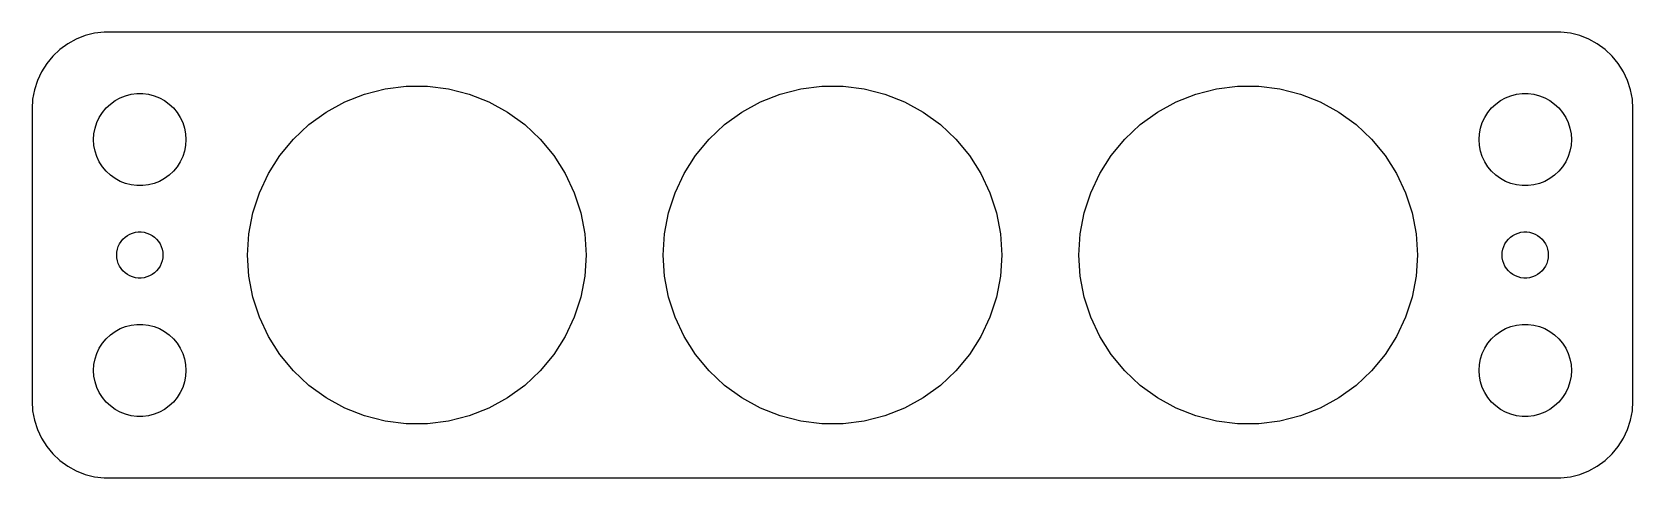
# Model space of a CAD drawing. Header units: metres. Extents: x -52 to 52, y 25 to 53.
import ezdxf

# ---------------------------------------------------------------- set-up
doc = ezdxf.new("R2010")
doc.units = ezdxf.units.M

msp = doc.modelspace()

# ---------------------------------------------------------------- linework, layer by layer
for p, q in [((-48.5451, 53.2553), (-49.1289, 53.0241)), ((-47.9369, 53.4114), (-48.5451, 53.2553)), ((-47.3139, 53.4901), (-47.9369, 53.4114)), ((47.3139, 53.4901), (-47.3139, 53.4901)), ((47.9369, 53.4114), (47.3139, 53.4901)), ((48.5451, 53.2553), (47.9369, 53.4114)), ((49.1289, 53.0241), (48.5451, 53.2553)), ((-50.1871, 52.3526), (-50.6448, 51.9227)), ((-49.6791, 52.7216), (-50.1871, 52.3526)), ((-49.1289, 53.0241), (-49.6791, 52.7216)), ((49.6791, 52.7216), (49.1289, 53.0241)), ((50.1871, 52.3526), (49.6791, 52.7216)), ((50.6448, 51.9227), (50.1871, 52.3526)), ((-51.0451, 51.4389), (-51.3815, 50.9088)), ((-50.6448, 51.9227), (-51.0451, 51.4389)), ((51.0451, 51.4389), (50.6448, 51.9227)), ((51.3815, 50.9088), (51.0451, 51.4389)), ((-51.6489, 50.3406), (-51.8429, 49.7434)), ((-51.3815, 50.9088), (-51.6489, 50.3406)), ((-29.0612, 49.8051), (-27.6907, 49.9783)), ((-27.6907, 49.9783), (-26.3093, 49.9783)), ((-26.3093, 49.9783), (-24.9388, 49.8051)), ((-2.06119, 49.8051), (-0.69069, 49.9783)), ((-0.69069, 49.9783), (0.69069, 49.9783)), ((0.69069, 49.9783), (2.06119, 49.8051)), ((24.9388, 49.8051), (26.3093, 49.9783)), ((26.3093, 49.9783), (27.6907, 49.9783)), ((27.6907, 49.9783), (29.0612, 49.8051)), ((51.6489, 50.3406), (51.3815, 50.9088)), ((51.8429, 49.7434), (51.6489, 50.3406)), ((-51.9606, 49.1267), (-52, 48.5)), ((-51.8429, 49.7434), (-51.9606, 49.1267)), ((-46.9123, 48.8115), (-46.6075, 49.033)), ((-46.6075, 49.033), (-46.2773, 49.2145)), ((-46.2773, 49.2145), (-45.927, 49.3532)), ((-45.927, 49.3532), (-45.5621, 49.4469)), ((-45.5621, 49.4469), (-45.1884, 49.4941)), ((-45.1884, 49.4941), (-44.8116, 49.4941)), ((-44.8116, 49.4941), (-44.4379, 49.4469)), ((-44.4379, 49.4469), (-44.0729, 49.3532)), ((-44.0729, 49.3532), (-43.7227, 49.2145)), ((-43.7227, 49.2145), (-43.3925, 49.033)), ((-43.3925, 49.033), (-43.0877, 48.8115)), ((-32.8941, 48.2876), (-31.6836, 48.9531)), ((-31.6836, 48.9531), (-30.3992, 49.4616)), ((-30.3992, 49.4616), (-29.0612, 49.8051)), ((-24.9388, 49.8051), (-23.6008, 49.4616)), ((-23.6008, 49.4616), (-22.3164, 48.9531)), ((-22.3164, 48.9531), (-21.1059, 48.2876)), ((-5.89409, 48.2876), (-4.68356, 48.9531)), ((-4.68356, 48.9531), (-3.39919, 49.4616)), ((-3.39919, 49.4616), (-2.06119, 49.8051)), ((2.06119, 49.8051), (3.39919, 49.4616)), ((3.39919, 49.4616), (4.68356, 48.9531)), ((4.68356, 48.9531), (5.89409, 48.2876)), ((21.1059, 48.2876), (22.3164, 48.9531)), ((22.3164, 48.9531), (23.6008, 49.4616)), ((23.6008, 49.4616), (24.9388, 49.8051)), ((29.0612, 49.8051), (30.3992, 49.4616)), ((30.3992, 49.4616), (31.6836, 48.9531)), ((31.6836, 48.9531), (32.8941, 48.2876)), ((43.0877, 48.8115), (43.3925, 49.033)), ((43.3925, 49.033), (43.7227, 49.2145)), ((43.7227, 49.2145), (44.0729, 49.3532)), ((44.0729, 49.3532), (44.4379, 49.4469)), ((44.4379, 49.4469), (44.8116, 49.4941)), ((44.8116, 49.4941), (45.1884, 49.4941)), ((45.1884, 49.4941), (45.5621, 49.4469)), ((45.5621, 49.4469), (45.927, 49.3532)), ((45.927, 49.3532), (46.2773, 49.2145)), ((46.2773, 49.2145), (46.6075, 49.033)), ((46.6075, 49.033), (46.9123, 48.8115)), ((51.9606, 49.1267), (51.8429, 49.7434)), ((52, 48.5), (51.9606, 49.1267)), ((-52, 48.5), (-52, 29.5)), ((-47.7893, 47.6044), (-47.6289, 47.9453)), ((-47.6289, 47.9453), (-47.427, 48.2634)), ((-47.427, 48.2634), (-47.1869, 48.5536)), ((-47.1869, 48.5536), (-46.9123, 48.8115)), ((-43.0877, 48.8115), (-42.8131, 48.5536)), ((-42.8131, 48.5536), (-42.5729, 48.2634)), ((-42.5729, 48.2634), (-42.3711, 47.9453)), ((-42.3711, 47.9453), (-42.2107, 47.6044)), ((-34.0117, 47.4756), (-32.8941, 48.2876)), ((-21.1059, 48.2876), (-19.9883, 47.4756)), ((-7.01166, 47.4756), (-5.89409, 48.2876)), ((5.89409, 48.2876), (7.01166, 47.4756)), ((19.9883, 47.4756), (21.1059, 48.2876)), ((32.8941, 48.2876), (34.0117, 47.4756)), ((42.2107, 47.6044), (42.3711, 47.9453)), ((42.3711, 47.9453), (42.5729, 48.2634)), ((42.5729, 48.2634), (42.8131, 48.5536)), ((42.8131, 48.5536), (43.0877, 48.8115)), ((46.9123, 48.8115), (47.1869, 48.5536)), ((47.1869, 48.5536), (47.427, 48.2634)), ((47.427, 48.2634), (47.6289, 47.9453)), ((47.6289, 47.9453), (47.7893, 47.6044)), ((52, 29.5), (52, 48.5)), ((-48, 46.5), (-47.9763, 46.876)), ((-47.9763, 46.876), (-47.9057, 47.2461)), ((-47.9057, 47.2461), (-47.7893, 47.6044)), ((-42.2107, 47.6044), (-42.0942, 47.2461)), ((-42.0942, 47.2461), (-42.0237, 46.876)), ((-42.0237, 46.876), (-42, 46.5)), ((-35.0186, 46.53), (-34.0117, 47.4756)), ((-19.9883, 47.4756), (-18.9813, 46.53)), ((-8.01865, 46.53), (-7.01166, 47.4756)), ((7.01166, 47.4756), (8.01865, 46.53)), ((18.9813, 46.53), (19.9883, 47.4756)), ((34.0117, 47.4756), (35.0186, 46.53)), ((42, 46.5), (42.0237, 46.876)), ((42.0237, 46.876), (42.0942, 47.2461)), ((42.0942, 47.2461), (42.2107, 47.6044)), ((47.7893, 47.6044), (47.9057, 47.2461)), ((47.9057, 47.2461), (47.9763, 46.876)), ((47.9763, 46.876), (48, 46.5)), ((-47.9763, 46.124), (-48, 46.5)), ((-47.9057, 45.7539), (-47.9763, 46.124)), ((-42.0237, 46.124), (-42.0942, 45.7539)), ((-42, 46.5), (-42.0237, 46.124)), ((-35.8992, 45.4656), (-35.0186, 46.53)), ((-18.9813, 46.53), (-18.1008, 45.4656)), ((-8.89919, 45.4656), (-8.01865, 46.53)), ((8.01865, 46.53), (8.89919, 45.4656)), ((18.1008, 45.4656), (18.9813, 46.53)), ((35.0186, 46.53), (35.8992, 45.4656)), ((42.0237, 46.124), (42, 46.5)), ((42.0942, 45.7539), (42.0237, 46.124)), ((47.9763, 46.124), (47.9057, 45.7539)), ((48, 46.5), (47.9763, 46.124)), ((-47.7893, 45.3956), (-47.9057, 45.7539)), ((-47.6289, 45.0547), (-47.7893, 45.3956)), ((-47.427, 44.7366), (-47.6289, 45.0547)), ((-47.1869, 44.4464), (-47.427, 44.7366)), ((-42.5729, 44.7366), (-42.8131, 44.4464)), ((-42.3711, 45.0547), (-42.5729, 44.7366)), ((-42.2107, 45.3956), (-42.3711, 45.0547)), ((-42.0942, 45.7539), (-42.2107, 45.3956)), ((-36.6394, 44.2993), (-35.8992, 45.4656)), ((-18.1008, 45.4656), (-17.3606, 44.2993)), ((-9.63936, 44.2993), (-8.89919, 45.4656)), ((8.89919, 45.4656), (9.63936, 44.2993)), ((17.3606, 44.2993), (18.1008, 45.4656)), ((35.8992, 45.4656), (36.6394, 44.2993)), ((42.2107, 45.3956), (42.0942, 45.7539)), ((42.3711, 45.0547), (42.2107, 45.3956)), ((42.5729, 44.7366), (42.3711, 45.0547)), ((42.8131, 44.4464), (42.5729, 44.7366)), ((47.427, 44.7366), (47.1869, 44.4464)), ((47.6289, 45.0547), (47.427, 44.7366)), ((47.7893, 45.3956), (47.6289, 45.0547)), ((47.9057, 45.7539), (47.7893, 45.3956)), ((-46.9123, 44.1884), (-47.1869, 44.4464)), ((-46.6075, 43.967), (-46.9123, 44.1884)), ((-46.2773, 43.7855), (-46.6075, 43.967)), ((-45.927, 43.6468), (-46.2773, 43.7855)), ((-43.7227, 43.7855), (-44.0729, 43.6468)), ((-43.3925, 43.967), (-43.7227, 43.7855)), ((-43.0877, 44.1884), (-43.3925, 43.967)), ((-42.8131, 44.4464), (-43.0877, 44.1884)), ((-37.2275, 43.0494), (-36.6394, 44.2993)), ((-17.3606, 44.2993), (-16.7724, 43.0494)), ((-10.2275, 43.0494), (-9.63936, 44.2993)), ((9.63936, 44.2993), (10.2275, 43.0494)), ((16.7724, 43.0494), (17.3606, 44.2993)), ((36.6394, 44.2993), (37.2275, 43.0494)), ((43.0877, 44.1884), (42.8131, 44.4464)), ((43.3925, 43.967), (43.0877, 44.1884)), ((43.7227, 43.7855), (43.3925, 43.967)), ((44.0729, 43.6468), (43.7227, 43.7855)), ((46.2773, 43.7855), (45.927, 43.6468)), ((46.6075, 43.967), (46.2773, 43.7855)), ((46.9123, 44.1884), (46.6075, 43.967)), ((47.1869, 44.4464), (46.9123, 44.1884)), ((-45.5621, 43.5531), (-45.927, 43.6468)), ((-45.1884, 43.5059), (-45.5621, 43.5531)), ((-44.8116, 43.5059), (-45.1884, 43.5059)), ((-44.4379, 43.5531), (-44.8116, 43.5059)), ((-44.0729, 43.6468), (-44.4379, 43.5531)), ((-37.6544, 41.7356), (-37.2275, 43.0494)), ((-16.7724, 43.0494), (-16.3456, 41.7356)), ((-10.6544, 41.7356), (-10.2275, 43.0494)), ((10.2275, 43.0494), (10.6544, 41.7356)), ((16.3456, 41.7356), (16.7724, 43.0494)), ((37.2275, 43.0494), (37.6544, 41.7356)), ((44.4379, 43.5531), (44.0729, 43.6468)), ((44.8116, 43.5059), (44.4379, 43.5531)), ((45.1884, 43.5059), (44.8116, 43.5059)), ((45.5621, 43.5531), (45.1884, 43.5059)), ((45.927, 43.6468), (45.5621, 43.5531)), ((-37.9133, 40.3787), (-37.6544, 41.7356)), ((-16.3456, 41.7356), (-16.0867, 40.3787)), ((-10.9133, 40.3787), (-10.6544, 41.7356)), ((10.6544, 41.7356), (10.9133, 40.3787)), ((16.0867, 40.3787), (16.3456, 41.7356)), ((37.6544, 41.7356), (37.9133, 40.3787)), ((-46.4529, 39.373), (-46.3947, 39.5522)), ((-46.3947, 39.5522), (-46.3145, 39.7226)), ((-46.3145, 39.7226), (-46.2135, 39.8817)), ((-46.2135, 39.8817), (-46.0934, 40.0268)), ((-46.0934, 40.0268), (-45.9561, 40.1558)), ((-45.9561, 40.1558), (-45.8037, 40.2665)), ((-45.8037, 40.2665), (-45.6387, 40.3572)), ((-45.6387, 40.3572), (-45.4635, 40.4266)), ((-45.4635, 40.4266), (-45.2811, 40.4734)), ((-45.2811, 40.4734), (-45.0942, 40.497)), ((-45.0942, 40.497), (-44.9058, 40.497)), ((-44.9058, 40.497), (-44.7189, 40.4734)), ((-44.7189, 40.4734), (-44.5365, 40.4266)), ((-44.5365, 40.4266), (-44.3613, 40.3572)), ((-44.3613, 40.3572), (-44.1963, 40.2665)), ((-44.1963, 40.2665), (-44.0439, 40.1558)), ((-44.0439, 40.1558), (-43.9065, 40.0268)), ((-43.9065, 40.0268), (-43.7865, 39.8817)), ((-43.7865, 39.8817), (-43.6855, 39.7226)), ((-43.6855, 39.7226), (-43.6053, 39.5522)), ((-43.6053, 39.5522), (-43.5471, 39.373)), ((-38, 39), (-37.9133, 40.3787)), ((-16.0867, 40.3787), (-16, 39)), ((-11, 39), (-10.9133, 40.3787)), ((10.9133, 40.3787), (11, 39)), ((16, 39), (16.0867, 40.3787)), ((37.9133, 40.3787), (38, 39)), ((43.5471, 39.373), (43.6053, 39.5522)), ((43.6053, 39.5522), (43.6855, 39.7226)), ((43.6855, 39.7226), (43.7865, 39.8817)), ((43.7865, 39.8817), (43.9065, 40.0268)), ((43.9065, 40.0268), (44.0439, 40.1558)), ((44.0439, 40.1558), (44.1963, 40.2665)), ((44.1963, 40.2665), (44.3613, 40.3572)), ((44.3613, 40.3572), (44.5365, 40.4266)), ((44.5365, 40.4266), (44.7189, 40.4734)), ((44.7189, 40.4734), (44.9058, 40.497)), ((44.9058, 40.497), (45.0942, 40.497)), ((45.0942, 40.497), (45.2811, 40.4734)), ((45.2811, 40.4734), (45.4635, 40.4266)), ((45.4635, 40.4266), (45.6387, 40.3572)), ((45.6387, 40.3572), (45.8037, 40.2665)), ((45.8037, 40.2665), (45.9561, 40.1558)), ((45.9561, 40.1558), (46.0934, 40.0268)), ((46.0934, 40.0268), (46.2135, 39.8817)), ((46.2135, 39.8817), (46.3145, 39.7226)), ((46.3145, 39.7226), (46.3947, 39.5522)), ((46.3947, 39.5522), (46.4529, 39.373)), ((-46.5, 39), (-46.4882, 39.188)), ((-46.4882, 38.812), (-46.5, 39)), ((-46.4882, 39.188), (-46.4529, 39.373)), ((-46.4529, 38.627), (-46.4882, 38.812)), ((-46.3947, 38.4478), (-46.4529, 38.627)), ((-43.5471, 38.627), (-43.6053, 38.4478)), ((-43.5471, 39.373), (-43.5118, 39.188)), ((-43.5118, 38.812), (-43.5471, 38.627)), ((-43.5118, 39.188), (-43.5, 39)), ((-43.5, 39), (-43.5118, 38.812)), ((-37.9133, 37.6213), (-38, 39)), ((-16, 39), (-16.0867, 37.6213)), ((-10.9133, 37.6213), (-11, 39)), ((11, 39), (10.9133, 37.6213)), ((16.0867, 37.6213), (16, 39)), ((38, 39), (37.9133, 37.6213)), ((43.5, 39), (43.5118, 39.188)), ((43.5118, 38.812), (43.5, 39)), ((43.5118, 39.188), (43.5471, 39.373)), ((43.5471, 38.627), (43.5118, 38.812)), ((43.6053, 38.4478), (43.5471, 38.627)), ((46.4529, 38.627), (46.3947, 38.4478)), ((46.4529, 39.373), (46.4882, 39.188)), ((46.4882, 38.812), (46.4529, 38.627)), ((46.4882, 39.188), (46.5, 39)), ((46.5, 39), (46.4882, 38.812)), ((-46.3145, 38.2774), (-46.3947, 38.4478)), ((-46.2135, 38.1183), (-46.3145, 38.2774)), ((-46.0934, 37.9732), (-46.2135, 38.1183)), ((-45.9561, 37.8442), (-46.0934, 37.9732)), ((-45.8037, 37.7335), (-45.9561, 37.8442)), ((-45.6387, 37.6428), (-45.8037, 37.7335)), ((-45.4635, 37.5734), (-45.6387, 37.6428)), ((-45.2811, 37.5266), (-45.4635, 37.5734)), ((-45.0942, 37.503), (-45.2811, 37.5266)), ((-44.9058, 37.503), (-45.0942, 37.503)), ((-44.7189, 37.5266), (-44.9058, 37.503)), ((-44.5365, 37.5734), (-44.7189, 37.5266)), ((-44.3613, 37.6428), (-44.5365, 37.5734)), ((-44.1963, 37.7335), (-44.3613, 37.6428)), ((-44.0439, 37.8442), (-44.1963, 37.7335)), ((-43.9065, 37.9732), (-44.0439, 37.8442)), ((-43.7865, 38.1183), (-43.9065, 37.9732)), ((-43.6855, 38.2774), (-43.7865, 38.1183)), ((-43.6053, 38.4478), (-43.6855, 38.2774)), ((-37.6544, 36.2644), (-37.9133, 37.6213)), ((-16.0867, 37.6213), (-16.3456, 36.2644)), ((-10.6544, 36.2644), (-10.9133, 37.6213)), ((10.9133, 37.6213), (10.6544, 36.2644)), ((16.3456, 36.2644), (16.0867, 37.6213)), ((37.9133, 37.6213), (37.6544, 36.2644)), ((43.6855, 38.2774), (43.6053, 38.4478)), ((43.7865, 38.1183), (43.6855, 38.2774)), ((43.9065, 37.9732), (43.7865, 38.1183)), ((44.0439, 37.8442), (43.9065, 37.9732)), ((44.1963, 37.7335), (44.0439, 37.8442)), ((44.3613, 37.6428), (44.1963, 37.7335)), ((44.5365, 37.5734), (44.3613, 37.6428)), ((44.7189, 37.5266), (44.5365, 37.5734)), ((44.9058, 37.503), (44.7189, 37.5266)), ((45.0942, 37.503), (44.9058, 37.503)), ((45.2811, 37.5266), (45.0942, 37.503)), ((45.4635, 37.5734), (45.2811, 37.5266)), ((45.6387, 37.6428), (45.4635, 37.5734)), ((45.8037, 37.7335), (45.6387, 37.6428)), ((45.9561, 37.8442), (45.8037, 37.7335)), ((46.0934, 37.9732), (45.9561, 37.8442)), ((46.2135, 38.1183), (46.0934, 37.9732)), ((46.3145, 38.2774), (46.2135, 38.1183)), ((46.3947, 38.4478), (46.3145, 38.2774)), ((-37.2275, 34.9506), (-37.6544, 36.2644)), ((-16.3456, 36.2644), (-16.7724, 34.9506)), ((-10.2275, 34.9506), (-10.6544, 36.2644)), ((10.6544, 36.2644), (10.2275, 34.9506)), ((16.7724, 34.9506), (16.3456, 36.2644)), ((37.6544, 36.2644), (37.2275, 34.9506)), ((-46.2773, 34.2145), (-45.927, 34.3532)), ((-45.927, 34.3532), (-45.5621, 34.4469)), ((-45.5621, 34.4469), (-45.1884, 34.4941)), ((-45.1884, 34.4941), (-44.8116, 34.4941)), ((-44.8116, 34.4941), (-44.4379, 34.4469)), ((-44.4379, 34.4469), (-44.0729, 34.3532)), ((-44.0729, 34.3532), (-43.7227, 34.2145)), ((-36.6394, 33.7007), (-37.2275, 34.9506)), ((-16.7724, 34.9506), (-17.3606, 33.7007)), ((-9.63936, 33.7007), (-10.2275, 34.9506)), ((10.2275, 34.9506), (9.63936, 33.7007)), ((17.3606, 33.7007), (16.7724, 34.9506)), ((37.2275, 34.9506), (36.6394, 33.7007)), ((43.7227, 34.2145), (44.0729, 34.3532)), ((44.0729, 34.3532), (44.4379, 34.4469)), ((44.4379, 34.4469), (44.8116, 34.4941)), ((44.8116, 34.4941), (45.1884, 34.4941)), ((45.1884, 34.4941), (45.5621, 34.4469)), ((45.5621, 34.4469), (45.927, 34.3532)), ((45.927, 34.3532), (46.2773, 34.2145)), ((-47.427, 33.2634), (-47.1869, 33.5536)), ((-47.1869, 33.5536), (-46.9123, 33.8116)), ((-46.9123, 33.8116), (-46.6075, 34.033)), ((-46.6075, 34.033), (-46.2773, 34.2145)), ((-43.7227, 34.2145), (-43.3925, 34.033)), ((-43.3925, 34.033), (-43.0877, 33.8116)), ((-43.0877, 33.8116), (-42.8131, 33.5536)), ((-42.8131, 33.5536), (-42.5729, 33.2634)), ((-35.8992, 32.5344), (-36.6394, 33.7007)), ((-17.3606, 33.7007), (-18.1008, 32.5344)), ((-8.89919, 32.5344), (-9.63936, 33.7007)), ((9.63936, 33.7007), (8.89919, 32.5344)), ((18.1008, 32.5344), (17.3606, 33.7007)), ((36.6394, 33.7007), (35.8992, 32.5344)), ((42.5729, 33.2634), (42.8131, 33.5536)), ((42.8131, 33.5536), (43.0877, 33.8116)), ((43.0877, 33.8116), (43.3925, 34.033)), ((43.3925, 34.033), (43.7227, 34.2145)), ((46.2773, 34.2145), (46.6075, 34.033)), ((46.6075, 34.033), (46.9123, 33.8116)), ((46.9123, 33.8116), (47.1869, 33.5536)), ((47.1869, 33.5536), (47.427, 33.2634)), ((-47.9763, 31.876), (-47.9057, 32.2461)), ((-47.9057, 32.2461), (-47.7893, 32.6044)), ((-47.7893, 32.6044), (-47.6289, 32.9453)), ((-47.6289, 32.9453), (-47.427, 33.2634)), ((-42.5729, 33.2634), (-42.3711, 32.9453)), ((-42.3711, 32.9453), (-42.2107, 32.6044)), ((-42.2107, 32.6044), (-42.0942, 32.2461)), ((-42.0942, 32.2461), (-42.0237, 31.876)), ((-35.0186, 31.47), (-35.8992, 32.5344)), ((-18.1008, 32.5344), (-18.9813, 31.47)), ((-8.01865, 31.47), (-8.89919, 32.5344)), ((8.89919, 32.5344), (8.01865, 31.47)), ((18.9813, 31.47), (18.1008, 32.5344)), ((35.8992, 32.5344), (35.0186, 31.47)), ((42.0237, 31.876), (42.0942, 32.2461)), ((42.0942, 32.2461), (42.2107, 32.6044)), ((42.2107, 32.6044), (42.3711, 32.9453)), ((42.3711, 32.9453), (42.5729, 33.2634)), ((47.427, 33.2634), (47.6289, 32.9453)), ((47.6289, 32.9453), (47.7893, 32.6044)), ((47.7893, 32.6044), (47.9057, 32.2461)), ((47.9057, 32.2461), (47.9763, 31.876)), ((-48, 31.5), (-47.9763, 31.876)), ((-47.9763, 31.124), (-48, 31.5)), ((-42.0237, 31.876), (-42, 31.5)), ((-42, 31.5), (-42.0237, 31.124)), ((-34.0117, 30.5244), (-35.0186, 31.47)), ((-18.9813, 31.47), (-19.9883, 30.5244)), ((-7.01166, 30.5244), (-8.01865, 31.47)), ((8.01865, 31.47), (7.01166, 30.5244)), ((19.9883, 30.5244), (18.9813, 31.47)), ((35.0186, 31.47), (34.0117, 30.5244)), ((42, 31.5), (42.0237, 31.876)), ((42.0237, 31.124), (42, 31.5)), ((47.9763, 31.876), (48, 31.5)), ((48, 31.5), (47.9763, 31.124)), ((-47.9057, 30.7539), (-47.9763, 31.124)), ((-47.7893, 30.3956), (-47.9057, 30.7539)), ((-47.6289, 30.0547), (-47.7893, 30.3956)), ((-42.2107, 30.3956), (-42.3711, 30.0547)), ((-42.0942, 30.7539), (-42.2107, 30.3956)), ((-42.0237, 31.124), (-42.0942, 30.7539)), ((-32.8941, 29.7124), (-34.0117, 30.5244)), ((-19.9883, 30.5244), (-21.1059, 29.7124)), ((-5.89409, 29.7124), (-7.01166, 30.5244)), ((7.01166, 30.5244), (5.89409, 29.7124)), ((21.1059, 29.7124), (19.9883, 30.5244)), ((34.0117, 30.5244), (32.8941, 29.7124)), ((42.0942, 30.7539), (42.0237, 31.124)), ((42.2107, 30.3956), (42.0942, 30.7539)), ((42.3711, 30.0547), (42.2107, 30.3956)), ((47.7893, 30.3956), (47.6289, 30.0547)), ((47.9057, 30.7539), (47.7893, 30.3956)), ((47.9763, 31.124), (47.9057, 30.7539)), ((-52, 29.5), (-51.9606, 28.8733)), ((-47.427, 29.7366), (-47.6289, 30.0547)), ((-47.1869, 29.4464), (-47.427, 29.7366)), ((-46.9123, 29.1885), (-47.1869, 29.4464)), ((-46.6075, 28.967), (-46.9123, 29.1885)), ((-43.0877, 29.1885), (-43.3925, 28.967)), ((-42.8131, 29.4464), (-43.0877, 29.1885)), ((-42.5729, 29.7366), (-42.8131, 29.4464)), ((-42.3711, 30.0547), (-42.5729, 29.7366)), ((-31.6836, 29.0469), (-32.8941, 29.7124)), ((-21.1059, 29.7124), (-22.3164, 29.0469)), ((-4.68356, 29.0469), (-5.89409, 29.7124)), ((5.89409, 29.7124), (4.68356, 29.0469)), ((22.3164, 29.0469), (21.1059, 29.7124)), ((32.8941, 29.7124), (31.6836, 29.0469)), ((42.5729, 29.7366), (42.3711, 30.0547)), ((42.8131, 29.4464), (42.5729, 29.7366)), ((43.0877, 29.1885), (42.8131, 29.4464)), ((43.3925, 28.967), (43.0877, 29.1885)), ((46.9123, 29.1885), (46.6075, 28.967)), ((47.1869, 29.4464), (46.9123, 29.1885)), ((47.427, 29.7366), (47.1869, 29.4464)), ((47.6289, 30.0547), (47.427, 29.7366)), ((51.9606, 28.8733), (52, 29.5)), ((-51.9606, 28.8733), (-51.8429, 28.2566)), ((-51.8429, 28.2566), (-51.6489, 27.6594)), ((-46.2773, 28.7855), (-46.6075, 28.967)), ((-45.927, 28.6468), (-46.2773, 28.7855)), ((-45.5621, 28.5531), (-45.927, 28.6468)), ((-45.1884, 28.5059), (-45.5621, 28.5531)), ((-44.8116, 28.5059), (-45.1884, 28.5059)), ((-44.4379, 28.5531), (-44.8116, 28.5059)), ((-44.0729, 28.6468), (-44.4379, 28.5531)), ((-43.7227, 28.7855), (-44.0729, 28.6468)), ((-43.3925, 28.967), (-43.7227, 28.7855)), ((-30.3992, 28.5384), (-31.6836, 29.0469)), ((-29.0612, 28.1949), (-30.3992, 28.5384)), ((-27.6907, 28.0217), (-29.0612, 28.1949)), ((-24.9388, 28.1949), (-26.3093, 28.0217)), ((-23.6008, 28.5384), (-24.9388, 28.1949)), ((-22.3164, 29.0469), (-23.6008, 28.5384)), ((-3.39919, 28.5384), (-4.68356, 29.0469)), ((-2.06119, 28.1949), (-3.39919, 28.5384)), ((-0.69069, 28.0217), (-2.06119, 28.1949)), ((2.06119, 28.1949), (0.69069, 28.0217)), ((3.39919, 28.5384), (2.06119, 28.1949)), ((4.68356, 29.0469), (3.39919, 28.5384)), ((23.6008, 28.5384), (22.3164, 29.0469)), ((24.9388, 28.1949), (23.6008, 28.5384)), ((26.3093, 28.0217), (24.9388, 28.1949)), ((29.0612, 28.1949), (27.6907, 28.0217)), ((30.3992, 28.5384), (29.0612, 28.1949)), ((31.6836, 29.0469), (30.3992, 28.5384)), ((43.7227, 28.7855), (43.3925, 28.967)), ((44.0729, 28.6468), (43.7227, 28.7855)), ((44.4379, 28.5531), (44.0729, 28.6468)), ((44.8116, 28.5059), (44.4379, 28.5531)), ((45.1884, 28.5059), (44.8116, 28.5059)), ((45.5621, 28.5531), (45.1884, 28.5059)), ((45.927, 28.6468), (45.5621, 28.5531)), ((46.2773, 28.7855), (45.927, 28.6468)), ((46.6075, 28.967), (46.2773, 28.7855)), ((51.6489, 27.6594), (51.8429, 28.2566)), ((51.8429, 28.2566), (51.9606, 28.8733)), ((-51.6489, 27.6594), (-51.3815, 27.0912)), ((-51.3815, 27.0912), (-51.0451, 26.5611)), ((-26.3093, 28.0217), (-27.6907, 28.0217)), ((0.69069, 28.0217), (-0.69069, 28.0217)), ((27.6907, 28.0217), (26.3093, 28.0217)), ((51.0451, 26.5611), (51.3815, 27.0912)), ((51.3815, 27.0912), (51.6489, 27.6594)), ((-51.0451, 26.5611), (-50.6448, 26.0773)), ((-50.6448, 26.0773), (-50.1871, 25.6474)), ((50.1871, 25.6474), (50.6448, 26.0773)), ((50.6448, 26.0773), (51.0451, 26.5611)), ((-50.1871, 25.6474), (-49.6791, 25.2784)), ((-49.6791, 25.2784), (-49.1289, 24.9759)), ((-49.1289, 24.9759), (-48.5451, 24.7447)), ((48.5451, 24.7447), (49.1289, 24.9759)), ((49.1289, 24.9759), (49.6791, 25.2784)), ((49.6791, 25.2784), (50.1871, 25.6474)), ((-48.5451, 24.7447), (-47.9369, 24.5886)), ((-47.9369, 24.5886), (-47.3139, 24.5099)), ((-47.3139, 24.5099), (47.3139, 24.5099)), ((47.3139, 24.5099), (47.9369, 24.5886)), ((47.9369, 24.5886), (48.5451, 24.7447))]:
    msp.add_line(p, q)

doc.saveas('drawing.dxf')
